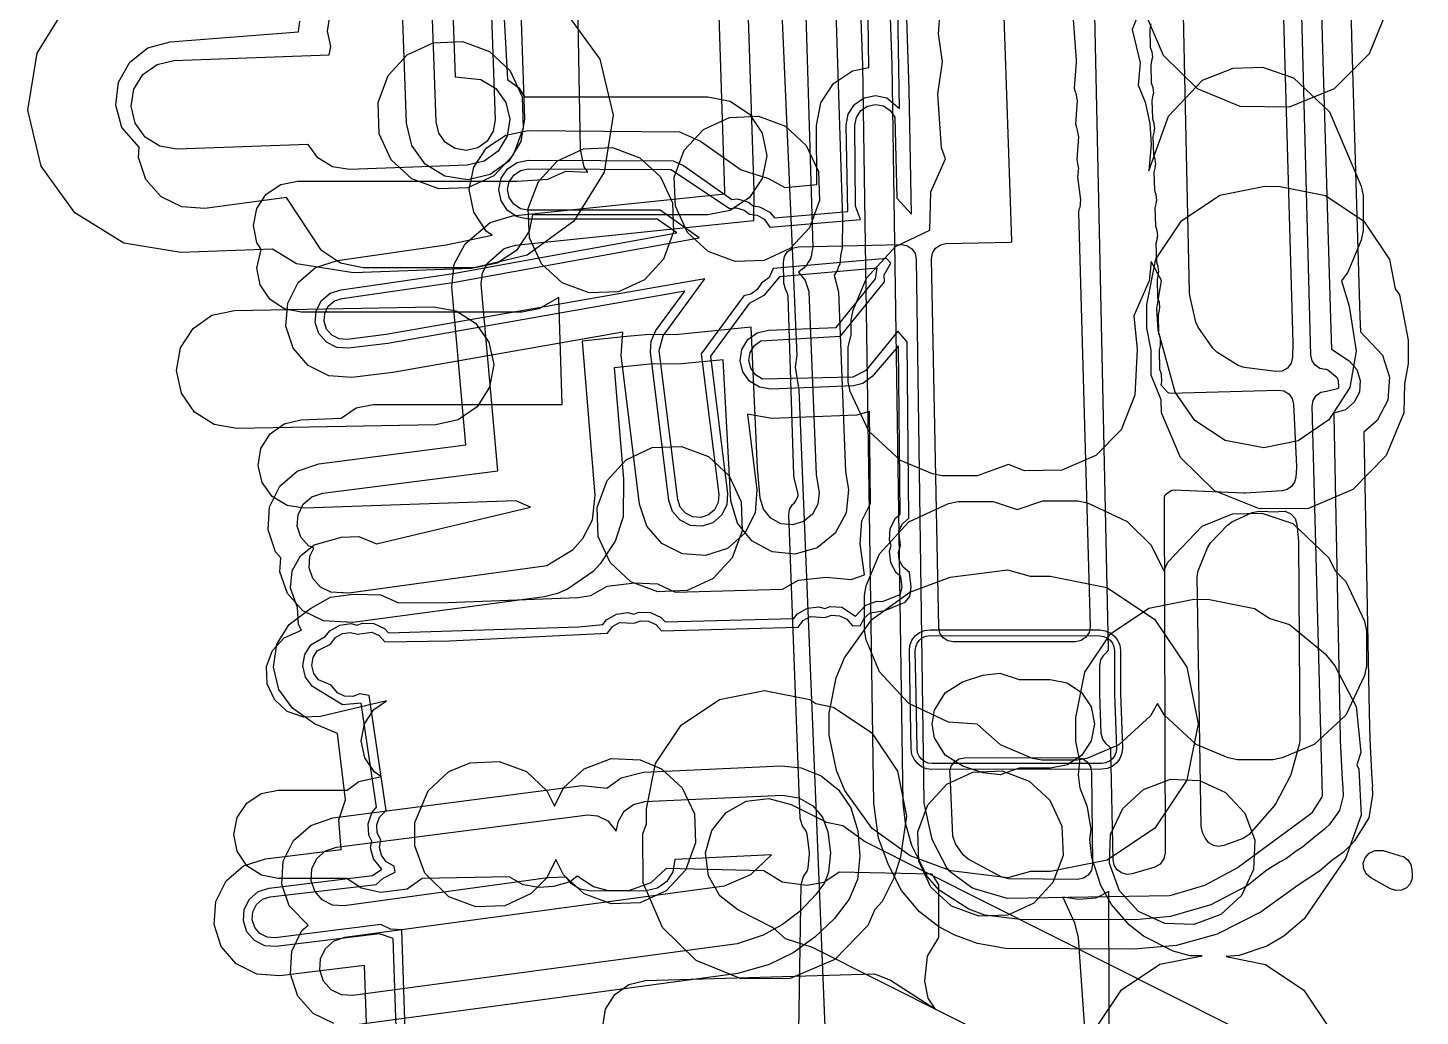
# Model space of a CAD drawing. Header units: metres. Extents: x 17722 to 17999, y 13535 to 15917.
# Drawn here: x 17753.24 to 17800.38, y 15495.44 to 15528.91 of the extents above; entities that cross this region are included whole.
import ezdxf

# ---------------------------------------------------------------- set-up
doc = ezdxf.new("R2010")
doc.units = ezdxf.units.M
for name, color, linetype in [('AI_GREENING_ALLOWED_ZONE', 4, 'Continuous'), ('AI_GREENING_EXCLUSIONS', 1, 'Continuous'), ('AI_GREENING_LAWN', 82, 'Continuous')]:
    doc.layers.add(name, color=color, linetype=linetype)

msp = doc.modelspace()

# ---------------------------------------------------------------- linework, layer by layer
at = {"layer": 'AI_GREENING_ALLOWED_ZONE'}
msp.add_lwpolyline([(17798.711, 15500.121), (17798.56, 15500.248), (17798.47, 15500.424), (17798.456, 15500.621), (17798.518, 15500.808), (17798.649, 15500.957), (17798.826, 15501.043), (17798.856, 15501.051), (17799.124, 15501.046), (17799.664, 15500.885), (17799.818, 15500.845), (17799.968, 15500.734), (17800.068, 15500.577), (17800.103, 15500.394), (17800.103, 15500.319), (17800.108, 15500.291), (17800.11, 15500.103), (17800.042, 15499.927), (17799.913, 15499.79), (17799.744, 15499.709), (17799.556, 15499.697), (17799.377, 15499.755), (17798.711, 15500.121)], close=True, dxfattribs=at)
at = {"layer": 'AI_GREENING_EXCLUSIONS'}
for points in [[(17797.508, 15553.699), (17798.059, 15528.597), (17798.341, 15519.135), (17798.359, 15518.607), (17799.108, 15517.821), (17799.347, 15517.078), (17799.285, 15516.3), (17798.929, 15515.605), (17798.468, 15515.213), (17798.654, 15505.729), (17798.673, 15504.807), (17798.742, 15503.481), (17798.763, 15503.22), (17798.758, 15503.19), (17798.771, 15502.932), (17798.64, 15502.162), (17798.162, 15501.377), (17798.133, 15501.352), (17798.122, 15501.334), (17797.772, 15500.989), (17797.393, 15500.713), (17796.977, 15500.354), (17796.25, 15499.88), (17795, 15498.97), (17793.504, 15498.219), (17792.135, 15497.838), (17790.686, 15497.706), (17786.341, 15497.735), (17785.389, 15497.898), (17784.621, 15498.18), (17784.087, 15498.471), (17783.424, 15498.969), (17782.816, 15499.697), (17782.375, 15500.564), (17782.042, 15501.472), (17781.877, 15502.649), (17781.508, 15527.641), (17780.822, 15546.419)], [(17796.509, 15553.677), (17797.06, 15528.571), (17797.342, 15519.059), (17797.378, 15518.027), (17797.982, 15517.631), (17798.234, 15517.334), (17798.354, 15516.962), (17798.323, 15516.573), (17798.145, 15516.226), (17797.848, 15515.973), (17797.454, 15515.861), (17797.457, 15515.769), (17797.658, 15505.512), (17797.673, 15504.776), (17797.743, 15503.457), (17797.764, 15503.192), (17797.758, 15503.164), (17797.772, 15502.904), (17797.653, 15502.403), (17797.297, 15501.916), (17797.193, 15501.83), (17797.146, 15501.769), (17796.792, 15501.496), (17796.391, 15501.165), (17796.183, 15501.029), (17795.856, 15500.778), (17795.635, 15500.672), (17795.193, 15500.384), (17795.188, 15500.382), (17794.526, 15499.851), (17793.292, 15499.209), (17791.924, 15498.815), (17790.741, 15498.707), (17786.841, 15498.715), (17785.646, 15498.864), (17785.1, 15499.061), (17784.094, 15499.71), (17783.704, 15500.157), (17783.172, 15501.226), (17782.952, 15501.972), (17782.876, 15502.665), (17782.508, 15527.675), (17781.822, 15546.452)], [(17766.198, 15489.538), (17765.9, 15498.37), (17765.52, 15498.388), (17765.187, 15498.549), (17761.614, 15498.094), (17761.342, 15498.114), (17761.098, 15498.237), (17760.92, 15498.444), (17760.835, 15498.704), (17760.855, 15498.976), (17760.978, 15499.22), (17761.185, 15499.398), (17761.445, 15499.483), (17765.027, 15499.901), (17765.267, 15500.116), (17765.675, 15500.315), (17765.645, 15500.519), (17765.37, 15500.669), (17765.21, 15500.889), (17765.146, 15501.155), (17765.187, 15501.412), (17765.072, 15501.645), (17765.055, 15501.918), (17765.143, 15502.176), (17765.367, 15502.403), (17764.793, 15506.295), (17764.482, 15506.355), (17764.238, 15506.266), (17763.965, 15506.277), (17763.718, 15506.393), (17763.511, 15506.653), (17763.077, 15506.828), (17762.917, 15507.048), (17762.853, 15507.314), (17762.895, 15507.584), (17763.038, 15507.817), (17763.49, 15508.033), (17763.661, 15508.266), (17763.898, 15508.402), (17764.169, 15508.437), (17764.395, 15508.376), (17764.887, 15508.445), (17765.135, 15508.33), (17765.325, 15508.113), (17767.51, 15508.15), (17772.86, 15508.411), (17773.03, 15508.637), (17773.266, 15508.773), (17773.763, 15508.748), (17773.982, 15508.828), (17774.255, 15508.816), (17774.503, 15508.701), (17774.693, 15508.484), (17779.322, 15508.615), (17779.495, 15508.838), (17779.734, 15508.97), (17780.23, 15508.937), (17780.451, 15509.014), (17780.723, 15508.998), (17780.969, 15508.879), (17781.156, 15508.659), (17781.435, 15508.666), (17781.559, 15508.922), (17781.763, 15509.103), (17782.255, 15509.177), (17782.941, 15509.459), (17783.1, 15509.648), (17783.146, 15509.967), (17783.091, 15510.466), (17782.871, 15510.642), (17782.742, 15510.883), (17782.715, 15511.154), (17782.782, 15511.378), (17782.728, 15511.872), (17782.851, 15512.117), (17783.073, 15512.3), (17783.012, 15518.276), (17782.693, 15518.635), (17781.609, 15517.301), (17781.168, 15517.08), (17778.111, 15517.015), (17777.878, 15517.158), (17777.717, 15517.379), (17777.654, 15517.645), (17777.697, 15517.914), (17777.84, 15518.147), (17778.061, 15518.307), (17780.751, 15518.464), (17782.24, 15520.3), (17782.233, 15520.544), (17782.458, 15520.935), (17782.311, 15521.091), (17778.477, 15520.758), (17778.338, 15520.45), (17778.075, 15520.264), (17777.938, 15520.045), (17777.716, 15519.886), (17777.478, 15519.831), (17776.041, 15517.873), (17776.632, 15513.106), (17776.612, 15512.834), (17776.489, 15512.59), (17776.282, 15512.411), (17776.023, 15512.325), (17775.751, 15512.345), (17775.507, 15512.468), (17775.328, 15512.675), (17775.242, 15512.934), (17774.617, 15517.977), (17774.747, 15518.477), (17776.164, 15520.408), (17765.375, 15518.517), (17764.05, 15518.353), (17763.777, 15518.373), (17763.533, 15518.496), (17763.355, 15518.703), (17763.269, 15518.962), (17763.289, 15519.235), (17763.412, 15519.479), (17763.619, 15519.657), (17763.878, 15519.743), (17767.624, 15520.282), (17775.974, 15521.796), (17774.647, 15522.727), (17770.184, 15522.727), (17769.916, 15522.781), (17769.689, 15522.932), (17769.537, 15523.16), (17769.484, 15523.427), (17769.537, 15523.695), (17769.689, 15523.922), (17769.916, 15524.074), (17770.184, 15524.127), (17775.021, 15524.111), (17776.991, 15522.792), (17777.234, 15522.816), (17777.496, 15522.737), (17777.674, 15522.591), (17777.927, 15522.564), (17778.166, 15522.432), (17778.356, 15522.153), (17781.43, 15522.42), (17781.262, 15522.863), (17781.243, 15525.607), (17781.295, 15525.875), (17781.445, 15526.103), (17781.671, 15526.256), (17781.939, 15526.311), (17782.207, 15526.26), (17782.435, 15526.11), (17782.588, 15525.884), (17782.66, 15523.14), (17783.153, 15522.597), (17783.084, 15526.807), (17782.416, 15547.285)], [(17780.318, 15493.138), (17779.349, 15516.648), (17779.229, 15517.417), (17779.291, 15517.817), (17778.138, 15544.112)], [(17767.494, 15533.247), (17767.707, 15527.241), (17768.581, 15527.16), (17769.08, 15526.854), (17769.423, 15526.38), (17769.559, 15525.81), (17769.467, 15525.232), (17769.16, 15524.734), (17768.686, 15524.39), (17768.117, 15524.255), (17764.134, 15524.104), (17763.556, 15524.196), (17763.058, 15524.502), (17762.727, 15524.959), (17758.289, 15524.802), (17757.712, 15524.896), (17757.214, 15525.203), (17756.871, 15525.678), (17756.737, 15526.248), (17756.831, 15526.825), (17757.138, 15527.323), (17757.613, 15527.665), (17758.183, 15527.8), (17763.442, 15527.987), (17763.502, 15528.277), (17763.38, 15528.795), (17763.473, 15529.372)], [(17805.37, 15484.923), (17779.81, 15497.765), (17778.888, 15498.059), (17778.474, 15498.436), (17777.282, 15499.037), (17776.669, 15499.517), (17776.284, 15500.194), (17776.188, 15500.969), (17776.397, 15501.724), (17776.878, 15502.339), (17777.557, 15502.723), (17777.557, 15502.723), (17778.332, 15502.817), (17779.081, 15502.61), (17780.28, 15502.008), (17780.829, 15501.898), (17781.596, 15501.345), (17806.32, 15488.923), (17805.366, 15532.885)], [(17805.37, 15484.923), (17779.81, 15497.765), (17778.888, 15498.059), (17778.474, 15498.436), (17777.282, 15499.037), (17776.669, 15499.517), (17776.284, 15500.194), (17776.188, 15500.969), (17776.397, 15501.724), (17776.878, 15502.339), (17777.557, 15502.723), (17777.557, 15502.723), (17778.332, 15502.817), (17779.081, 15502.61), (17780.28, 15502.008), (17780.829, 15501.898), (17781.596, 15501.345), (17806.32, 15488.923), (17805.366, 15532.885)], [(17779.48, 15532.706), (17779.815, 15521.471), (17779.787, 15521.335), (17779.774, 15521.197), (17779.747, 15521.146), (17779.735, 15521.089), (17779.657, 15520.974), (17779.593, 15520.851), (17779.548, 15520.814), (17779.516, 15520.767), (17779.4, 15520.691), (17779.33, 15520.632), (17779.563, 15520.35), (17779.678, 15519.977), (17779.926, 15513.786), (17780.029, 15513.165), (17779.989, 15512.777), (17779.803, 15512.434), (17779.5, 15512.188), (17779.126, 15512.076), (17778.738, 15512.116), (17778.395, 15512.302), (17778.149, 15512.605), (17778.037, 15512.979), (17777.943, 15513.997), (17777.731, 15518.772), (17775.153, 15518.509), (17774.274, 15518.524), (17773.519, 15518.454), (17772.009, 15518.292), (17772.438, 15513.083), (17772.343, 15512.232), (17772.019, 15511.602), (17771.68, 15511.215), (17770.806, 15510.684), (17764.111, 15509.761), (17763.914, 15509.774), (17763.891, 15509.771), (17763.502, 15509.794), (17763.151, 15509.965), (17762.892, 15510.257), (17762.765, 15510.626), (17762.788, 15511.015), (17762.919, 15511.283), (17762.744, 15511.37), (17762.487, 15511.663), (17762.363, 15512.033), (17762.389, 15512.422), (17762.562, 15512.772), (17762.856, 15513.029), (17763.226, 15513.153), (17769.157, 15513.903), (17768.587, 15520.221), (17768.629, 15520.609), (17768.815, 15520.952), (17769.372, 15521.434), (17769.372, 15521.434), (17769.745, 15521.549), (17777.825, 15522.383), (17777.835, 15523.381), (17777.554, 15531.996)], [(17768.843, 15531.884), (17769.059, 15525.789), (17768.997, 15525.404), (17768.792, 15525.072), (17768.475, 15524.844), (17768.095, 15524.754), (17767.71, 15524.817), (17767.378, 15525.022), (17767.15, 15525.338), (17767.061, 15525.718), (17766.824, 15532.385)], [(17772.707, 15495.1), (17772.802, 15495.677), (17773.111, 15496.174), (17773.587, 15496.516), (17774.157, 15496.649), (17781.904, 15496.872), (17782.448, 15496.657), (17783.973, 15495.676), (17783.721, 15496.056), (17783.608, 15496.63), (17783.699, 15497.472), (17784.08, 15498.1), (17784.086, 15499.884), (17783.854, 15500.248), (17780.707, 15500.314), (17780.194, 15499.971), (17779.617, 15499.869), (17778.777, 15499.976), (17778.157, 15500.368), (17774.85, 15500.438), (17774.335, 15499.953), (17773.572, 15499.691), (17772.849, 15499.698), (17772.392, 15499.825), (17771.839, 15500.187), (17771.602, 15499.995), (17771.04, 15499.829), (17770.545, 15499.796), (17770.015, 15499.892), (17769.533, 15500.162), (17766.585, 15500.101), (17766.08, 15499.747), (17765.196, 15499.632), (17764.523, 15499.774), (17764.035, 15500.099), (17761.719, 15500.098), (17761.145, 15500.212), (17760.658, 15500.537), (17760.332, 15501.023), (17760.218, 15501.597), (17760.332, 15502.171), (17760.657, 15502.658), (17761.143, 15502.984), (17761.717, 15503.098), (17764.056, 15503.099), (17764.441, 15503.382), (17765.207, 15503.558), (17764.98, 15503.706), (17764.65, 15504.189), (17764.529, 15504.762), (17764.637, 15505.337), (17764.956, 15505.827), (17765.38, 15506.118), (17763.152, 15505.583), (17762.567, 15505.56), (17762.018, 15505.763), (17761.588, 15506.16), (17761.343, 15506.692), (17761.32, 15507.276), (17761.523, 15507.826), (17761.92, 15508.255), (17762.503, 15508.513), (17762.406, 15508.707), (17762.367, 15509.28), (17762.129, 15509.935), (17762.193, 15510.517), (17762.475, 15511.03), (17762.932, 15511.396), (17763.856, 15511.663), (17764.441, 15511.686), (17765.049, 15511.429), (17770.26, 15512.681), (17769.766, 15512.896), (17762.591, 15512.637), (17762.014, 15512.73), (17761.516, 15513.038), (17761.173, 15513.512), (17761.038, 15514.082), (17761.132, 15514.66), (17761.439, 15515.158), (17761.914, 15515.5), (17762.483, 15515.635), (17763.844, 15515.684), (17764.352, 15516.042), (17764.926, 15516.156), (17771.325, 15516.156), (17771.219, 15519.777), (17770.542, 15519.388), (17769.968, 15519.273), (17762.491, 15519.273), (17761.917, 15519.388), (17761.431, 15519.713), (17761.105, 15520.199), (17760.991, 15520.773), (17761.144, 15521.405), (17760.988, 15521.639), (17760.874, 15522.213), (17760.988, 15522.787), (17761.313, 15523.273), (17761.8, 15523.598), (17762.374, 15523.713), (17769.803, 15523.713), (17770.849, 15523.779), (17771.453, 15524.056), (17772.203, 15524.015), (17772.08, 15524.202), (17771.956, 15524.774), (17771.818, 15532.292)], [(17780.511, 15532.271), (17780.818, 15522.434), (17780.815, 15521.462), (17780.758, 15521.188), (17780.732, 15520.908), (17780.679, 15520.808), (17780.656, 15520.698), (17780.542, 15520.531), (17780.681, 15519.964), (17780.921, 15513.879), (17781.024, 15513.259), (17780.944, 15512.483), (17780.573, 15511.796), (17779.968, 15511.304), (17779.22, 15511.081), (17778.444, 15511.161), (17777.757, 15511.532), (17777.265, 15512.137), (17777.042, 15512.885), (17776.779, 15517.67), (17775.255, 15517.514), (17774.41, 15517.528), (17773.09, 15517.397), (17773.412, 15513.635), (17773.397, 15512.346), (17773.129, 15511.522), (17772.621, 15510.752), (17772.378, 15510.499), (17771.511, 15509.899), (17771.167, 15509.752), (17770.717, 15509.636), (17764.243, 15508.77), (17764.047, 15508.783), (17764.027, 15508.78), (17763.248, 15508.827), (17762.547, 15509.168), (17762.029, 15509.752), (17761.774, 15510.49), (17761.802, 15510.957), (17761.62, 15511.165), (17761.371, 15511.904), (17761.423, 15512.683), (17761.77, 15513.382), (17762.357, 15513.896), (17763.097, 15514.145), (17768.073, 15514.791), (17767.591, 15520.132), (17767.674, 15520.908), (17768.048, 15521.593), (17768.897, 15522.314), (17769.643, 15522.544), (17769.643, 15522.544), (17776.835, 15523.286), (17776.836, 15523.35), (17776.59, 15531.072)], [(17769.882, 15530.797), (17770.059, 15525.825), (17769.934, 15525.054), (17769.524, 15524.39), (17768.89, 15523.934), (17768.131, 15523.755), (17767.361, 15523.88), (17766.697, 15524.29), (17766.241, 15524.923), (17766.061, 15525.683), (17765.824, 15532.349)], [(17764.816, 15491.938), (17764.64, 15497.154), (17761.772, 15496.803), (17760.994, 15496.862), (17760.297, 15497.213), (17759.788, 15497.805), (17759.544, 15498.546), (17759.602, 15499.324), (17759.954, 15500.021), (17760.546, 15500.53), (17761.287, 15500.774), (17763.851, 15501.087), (17763.766, 15502.089), (17763.999, 15502.772), (17763.718, 15505.012), (17762.95, 15505.343), (17762.195, 15505.872), (17761.736, 15506.504), (17761.554, 15507.262), (17761.675, 15508.033), (17762.083, 15508.699), (17762.806, 15509.245), (17763.482, 15509.634), (17764.256, 15509.734), (17765.195, 15509.708), (17765.787, 15509.432), (17767.459, 15509.449), (17771.858, 15509.623), (17772.303, 15509.69), (17772.851, 15510.005), (17773.783, 15510.112), (17774.563, 15510.079), (17775.156, 15509.803), (17778.785, 15509.902), (17779.337, 15510.208), (17780.271, 15510.301), (17781.111, 15510.227), (17781.563, 15510.382), (17781.419, 15511.439), (17781.475, 15512.217), (17781.768, 15512.801), (17781.736, 15515.913), (17781.303, 15515.787), (17778.43, 15515.673), (17777.604, 15515.83), (17777.922, 15513.266), (17777.865, 15512.488), (17777.514, 15511.791), (17776.924, 15511.28), (17776.183, 15511.035), (17775.405, 15511.092), (17774.707, 15511.443), (17774.197, 15512.033), (17773.952, 15512.774), (17773.327, 15517.817), (17773.387, 15518.601), (17765.599, 15517.237), (17764.208, 15517.063), (17763.43, 15517.12), (17762.733, 15517.472), (17762.224, 15518.063), (17761.979, 15518.804), (17762.037, 15519.582), (17762.388, 15520.279), (17762.979, 15520.788), (17763.72, 15521.033), (17767.4, 15521.563), (17768.959, 15521.887), (17768.77, 15522.013), (17768.336, 15522.662), (17768.184, 15523.427), (17768.336, 15524.193), (17768.77, 15524.842), (17769.419, 15525.275), (17770.184, 15525.427), (17775.304, 15525.379), (17776.018, 15525.064), (17777.388, 15524.102), (17778.318, 15523.803), (17778.867, 15523.502), (17779.957, 15523.597), (17779.943, 15525.598), (17780.09, 15526.364), (17780.519, 15527.016), (17781.165, 15527.454), (17781.718, 15527.568), (17781.67, 15530.853)], [(17765.893, 15489.684), (17765.61, 15498.075), (17765.146, 15498.226), (17761.651, 15497.796), (17761.262, 15497.825), (17760.913, 15498.001), (17760.659, 15498.297), (17760.537, 15498.667), (17760.566, 15499.056), (17760.742, 15499.405), (17761.037, 15499.659), (17761.408, 15499.781), (17764.914, 15500.205), (17765.221, 15500.415), (17764.937, 15500.764), (17764.846, 15501.143), (17764.881, 15501.366), (17764.782, 15501.568), (17764.757, 15501.957), (17764.883, 15502.327), (17765.048, 15502.514), (17764.528, 15506.038), (17763.894, 15505.986), (17762.874, 15506.607), (17762.644, 15506.923), (17762.553, 15507.302), (17762.614, 15507.687), (17762.817, 15508.02), (17763.31, 15508.292), (17763.464, 15508.492), (17763.802, 15508.686), (17764.189, 15508.736), (17764.381, 15508.685), (17764.568, 15508.753), (17764.958, 15508.736), (17765.312, 15508.572), (17765.453, 15508.418), (17771.898, 15508.624), (17772.711, 15508.706), (17772.832, 15508.863), (17773.17, 15509.058), (17773.557, 15509.108), (17773.75, 15509.056), (17773.936, 15509.124), (17774.326, 15509.108), (17774.68, 15508.943), (17774.821, 15508.789), (17779.177, 15508.911), (17779.301, 15509.067), (17779.642, 15509.256), (17780.03, 15509.3), (17780.222, 15509.245), (17780.409, 15509.311), (17780.799, 15509.288), (17781.264, 15508.99), (17781.612, 15509.362), (17781.981, 15509.489), (17782.18, 15509.477), (17782.77, 15509.716), (17782.846, 15509.964), (17782.793, 15510.325), (17782.639, 15510.451), (17782.455, 15510.795), (17782.416, 15511.183), (17782.474, 15511.374), (17782.411, 15511.563), (17782.439, 15511.952), (17782.614, 15512.301), (17782.772, 15512.437), (17782.713, 15518.135), (17781.829, 15517.097), (17781.513, 15516.868), (17781.199, 15516.782), (17778.392, 15516.672), (17778.006, 15516.734), (17777.674, 15516.938), (17777.445, 15517.254), (17777.354, 15517.633), (17777.416, 15518.018), (17777.62, 15518.351), (17777.936, 15518.58), (17778.315, 15518.671), (17780.604, 15518.758), (17781.943, 15520.409), (17782.001, 15520.763), (17778.688, 15520.475), (17778.157, 15519.839), (17777.659, 15519.571), (17776.353, 15517.791), (17776.929, 15513.143), (17776.901, 15512.754), (17776.726, 15512.405), (17776.43, 15512.15), (17776.06, 15512.028), (17775.671, 15512.056), (17775.322, 15512.231), (17775.067, 15512.527), (17774.945, 15512.897), (17774.319, 15517.94), (17774.341, 15518.301), (17774.506, 15518.654), (17775.481, 15519.984), (17765.426, 15518.222), (17764.086, 15518.055), (17763.697, 15518.084), (17763.349, 15518.26), (17763.094, 15518.555), (17762.972, 15518.926), (17763, 15519.315), (17763.176, 15519.663), (17763.471, 15519.918), (17763.842, 15520.04), (17767.573, 15520.578), (17775.209, 15521.966), (17774.552, 15522.427), (17770.184, 15522.427), (17769.801, 15522.504), (17769.477, 15522.72), (17769.26, 15523.045), (17769.184, 15523.427), (17769.26, 15523.81), (17769.477, 15524.135), (17769.801, 15524.351), (17770.184, 15524.427), (17775.086, 15524.403), (17775.443, 15524.246), (17777.08, 15523.097), (17777.264, 15523.115), (17777.637, 15523.002), (17777.793, 15522.874), (17778.017, 15522.85), (17778.359, 15522.662), (17778.515, 15522.467), (17780.998, 15522.683), (17780.943, 15525.605), (17781.017, 15525.988), (17781.231, 15526.314), (17781.554, 15526.533), (17781.936, 15526.611), (17782.32, 15526.538), (17782.748, 15526.172), (17782.67, 15530.886)], [(17769.312, 15530.244), (17769.484, 15527.154), (17769.867, 15526.876), (17770.053, 15526.572), (17776.257, 15526.572), (17777.023, 15526.42), (17777.671, 15525.987), (17778.105, 15525.338), (17778.257, 15524.572), (17778.105, 15523.807), (17777.671, 15523.158), (17777.023, 15522.725), (17776.257, 15522.572), (17770.328, 15522.572), (17770.217, 15522.017), (17769.784, 15521.368), (17769.135, 15520.934), (17768.37, 15520.782), (17764.594, 15520.782), (17763.829, 15520.934), (17763.18, 15521.368), (17761.998, 15523.158), (17759.23, 15522.792), (17758.451, 15522.843), (17757.751, 15523.188), (17757.236, 15523.774), (17756.985, 15524.513), (17757.008, 15524.866), (17756.425, 15525.536), (17756.215, 15526.287), (17756.215, 15526.287), (17756.307, 15527.062), (17756.69, 15527.742), (17757.303, 15528.225), (17758.055, 15528.436), (17762.407, 15528.772), (17762.445, 15529.128)], [(17771.459, 15529.421), (17772.604, 15527.841), (17773.056, 15525.943), (17772.749, 15524.017), (17771.727, 15522.355), (17770.147, 15521.21), (17768.249, 15520.757), (17764.267, 15520.606), (17762.34, 15520.914), (17761.526, 15521.415), (17758.414, 15521.304), (17756.488, 15521.616), (17754.828, 15522.642), (17753.687, 15524.225), (17753.239, 15526.123), (17753.552, 15528.049), (17754.577, 15529.709)], [(17799.272, 15529.551), (17798.652, 15528.029), (17797.465, 15526.842), (17795.943, 15526.222), (17794.282, 15526.238), (17792.837, 15526.842), (17791.693, 15527.965), (17791.046, 15529.474)], [(17790.827, 15529.357), (17790.631, 15528.848), (17790.902, 15527.723), (17790.829, 15526.965), (17791.073, 15526.389), (17791.228, 15525.67), (17791.267, 15524.953), (17791.19, 15524.068), (17791.855, 15525.914), (17793.015, 15527.136), (17794.045, 15527.543), (17795.039, 15527.57), (17796.089, 15527.218), (17797.313, 15526.059), (17798.38, 15523.549), (17798.445, 15523.227), (17798.445, 15522.039), (17798.38, 15521.717), (17797.927, 15520.633), (17797.718, 15520.339), (17797.972, 15519.487), (17798.217, 15517.96), (17798, 15516.723), (17797.29, 15515.629), (17796.247, 15514.927), (17795.086, 15514.681), (17793.774, 15514.928), (17792.755, 15515.608), (17792.087, 15516.574), (17791.506, 15518.671), (17791.469, 15519.406), (17791.627, 15520.346), (17791.273, 15520.998), (17791.208, 15520.341), (17790.683, 15519.151), (17790.802, 15518.009), (17790.725, 15516.464), (17790.255, 15515.299), (17789.4, 15514.422), (17788.249, 15513.924), (17786.98, 15513.907), (17786.442, 15514.115), (17785.379, 15513.74), (17784.192, 15513.74), (17783.869, 15513.805), (17782.786, 15514.258), (17781.712, 15515.246), (17781.081, 15516.593), (17781.016, 15516.915), (17781.016, 15518.103), (17781.114, 15518.504), (17781.114, 15519.021), (17781.179, 15519.343), (17781.633, 15520.426), (17782.621, 15521.5), (17783.775, 15522.05), (17783.818, 15523.351), (17784.313, 15524.467), (17784.172, 15524.845), (17784.044, 15526.664), (17784.208, 15527.757), (17784.071, 15528.698), (17784.123, 15529.466)], [(17789.398, 15495.034), (17790.266, 15496.331), (17791.563, 15497.199), (17792.994, 15497.483), (17792.994, 15497.483), (17792.595, 15497.483), (17792.015, 15497.638), (17791.009, 15498.146), (17790.525, 15498.535), (17789.929, 15499.226), (17789.567, 15499.867), (17789.266, 15500.812), (17789.194, 15501.426), (17789.244, 15501.766), (17789.117, 15502.523), (17788.872, 15503.164), (17788.81, 15503.609), (17788.857, 15504.077), (17788.722, 15504.757), (17788.722, 15505.559), (17789.026, 15507.09), (17789.894, 15508.387), (17791.191, 15509.255), (17792.722, 15509.559), (17793.244, 15509.554), (17794.775, 15509.25), (17795.287, 15508.907), (17795.956, 15508.703), (17797.16, 15507.71), (17797.487, 15507.302), (17798.219, 15505.924), (17798.369, 15504.371), (17798.241, 15503.952), (17798.309, 15503.808), (17798.383, 15502.249), (17797.854, 15500.781), (17796.456, 15498.742), (17795.765, 15498.146), (17795.194, 15497.816), (17794.256, 15497.499), (17793.815, 15497.458), (17795.147, 15497.194), (17796.444, 15496.326), (17797.312, 15495.029)], [(17763.599, 15495.194), (17762.898, 15495.537), (17762.382, 15496.122), (17762.129, 15496.86), (17762.177, 15497.639), (17762.52, 15498.34), (17762.726, 15498.521), (17762.085, 15499.172), (17762.085, 15499.172), (17761.835, 15499.912), (17761.888, 15500.69), (17762.234, 15501.389), (17762.822, 15501.903), (17763.561, 15502.152), (17772.009, 15503.248), (17772.848, 15503.166), (17773.324, 15503.517), (17774.082, 15503.704), (17778.745, 15503.919), (17779.419, 15503.853), (17780.101, 15503.582), (17780.69, 15503.11), (17781.108, 15502.496), (17781.344, 15501.717), (17781.413, 15500.862), (17781.324, 15500.073), (17781.047, 15499.407), (17780.535, 15498.737), (17779.889, 15498.112), (17779.149, 15497.59), (17778.342, 15497.191), (17777.279, 15496.884), (17764.378, 15495.145)], [(17790.05, 15428.055), (17789.842, 15499.661), (17789.402, 15499.435), (17788.819, 15499.387), (17788.287, 15499.467), (17788.676, 15498.598), (17788.804, 15498.089), (17789.3, 15490.977)]]:
    msp.add_lwpolyline(points, dxfattribs=at)
for points in [[(17768.869, 15528.099), (17769.568, 15527.452), (17769.977, 15526.57), (17770.01, 15525.513), (17769.669, 15524.596), (17769.022, 15523.897), (17768.14, 15523.488), (17767.154, 15523.449), (17766.237, 15523.79), (17765.538, 15524.437), (17765.129, 15525.319), (17765.096, 15526.376), (17765.437, 15527.293), (17766.084, 15527.992), (17766.966, 15528.401), (17767.952, 15528.44), (17768.869, 15528.099)], [(17778.897, 15525.571), (17779.596, 15524.924), (17780.005, 15524.042), (17780.044, 15523.056), (17779.703, 15522.139), (17779.056, 15521.44), (17778.174, 15521.031), (17777.188, 15520.992), (17776.271, 15521.333), (17775.572, 15521.98), (17775.163, 15522.862), (17775.124, 15523.848), (17775.465, 15524.765), (17776.112, 15525.464), (17776.994, 15525.873), (17777.98, 15525.912), (17778.897, 15525.571)], [(17774.655, 15523.861), (17775.064, 15522.979), (17775.103, 15521.993), (17774.762, 15521.076), (17774.115, 15520.377), (17773.233, 15519.968), (17772.247, 15519.929), (17771.33, 15520.27), (17770.631, 15520.917), (17770.222, 15521.799), (17770.183, 15522.785), (17770.524, 15523.702), (17771.171, 15524.401), (17772.053, 15524.81), (17773.039, 15524.849), (17773.956, 15524.508), (17774.655, 15523.861)], [(17799.539, 15520.066), (17799.675, 15519.864), (17799.979, 15518.333), (17799.979, 15517.527), (17799.848, 15516.868), (17799.832, 15515.866), (17799.228, 15514.421), (17798.105, 15513.277), (17796.596, 15512.63), (17794.935, 15512.614), (17793.413, 15513.234), (17792.269, 15514.357), (17791.622, 15515.866), (17791.606, 15516.307), (17791.272, 15517.145), (17791.272, 15517.988), (17791.123, 15518.738), (17791.123, 15519.54), (17791.427, 15521.071), (17792.295, 15522.368), (17793.592, 15523.236), (17795.123, 15523.54), (17795.645, 15523.535), (17797.176, 15523.231), (17798.473, 15522.363), (17799.341, 15521.066), (17799.539, 15520.066)], [(17760.236, 15519.338), (17766.974, 15519.464), (17767.743, 15519.327), (17768.399, 15518.905), (17768.845, 15518.265), (17769.012, 15517.502), (17768.874, 15516.734), (17768.452, 15516.077), (17767.812, 15515.632), (17767.049, 15515.465), (17760.31, 15515.339), (17759.542, 15515.477), (17758.886, 15515.898), (17758.44, 15516.539), (17758.273, 15517.301), (17758.411, 15518.07), (17758.833, 15518.726), (17759.473, 15519.172), (17760.236, 15519.338)], [(17776.982, 15513.742), (17777.391, 15512.86), (17777.43, 15511.874), (17777.089, 15510.957), (17776.442, 15510.258), (17775.56, 15509.849), (17774.574, 15509.81), (17773.657, 15510.151), (17772.958, 15510.798), (17772.549, 15511.68), (17772.51, 15512.666), (17772.851, 15513.583), (17773.498, 15514.282), (17774.38, 15514.691), (17775.366, 15514.73), (17776.283, 15514.389), (17776.982, 15513.742)], [(17786.739, 15512.599), (17787.606, 15512.892), (17788.794, 15512.892), (17789.116, 15512.827), (17790.463, 15512.196), (17791.273, 15511.386), (17791.703, 15510.519), (17791.834, 15510.816), (17792.994, 15512.038), (17794.024, 15512.445), (17795.018, 15512.472), (17796.068, 15512.12), (17797.292, 15510.961), (17797.501, 15510.525), (17797.868, 15510.158), (17798.498, 15508.811), (17798.563, 15508.489), (17798.563, 15507.301), (17798.498, 15506.979), (17797.868, 15505.632), (17796.794, 15504.644), (17795.71, 15504.191), (17795.388, 15504.126), (17794.201, 15504.126), (17793.878, 15504.191), (17792.795, 15504.644), (17791.721, 15505.632), (17791.489, 15506.026), (17791.248, 15505.612), (17790.175, 15504.624), (17789.091, 15504.171), (17788.769, 15504.106), (17787.581, 15504.106), (17787.259, 15504.171), (17786.176, 15504.624), (17785.382, 15505.332), (17784.415, 15505.397), (17783.068, 15506.028), (17782.08, 15507.102), (17781.627, 15508.185), (17781.562, 15508.508), (17781.562, 15509.695), (17781.627, 15510.017), (17782.08, 15511.101), (17783.068, 15512.174), (17784.415, 15512.805), (17784.737, 15512.87), (17785.925, 15512.87), (17786.739, 15512.599)], [(17780.891, 15507.58), (17781.819, 15508.867), (17783.104, 15509.798), (17784.472, 15510.309), (17786.408, 15510.549), (17787.174, 15510.338), (17787.853, 15510.339), (17789.767, 15509.96), (17791.39, 15508.879), (17792.476, 15507.258), (17792.859, 15505.345), (17792.481, 15503.431), (17791.399, 15501.807), (17789.778, 15500.722), (17787.865, 15500.339), (17787.186, 15500.338), (17786.42, 15500.125), (17784.484, 15500.36), (17783.115, 15500.868), (17781.828, 15501.796), (17780.897, 15503.08), (17780.613, 15503.763), (17780.373, 15504.96), (17780.373, 15505.699), (17780.609, 15506.896), (17780.891, 15507.58)], [(17783.173, 15504.305), (17783.147, 15504.484), (17783.117, 15506.327), (17783.085, 15507.811), (17783.106, 15507.995), (17783.174, 15508.168), (17783.285, 15508.316), (17783.431, 15508.43), (17783.602, 15508.502), (17783.786, 15508.526), (17789.532, 15508.518), (17789.713, 15508.494), (17789.881, 15508.424), (17790.026, 15508.313), (17790.137, 15508.168), (17790.207, 15508), (17790.231, 15507.819), (17790.233, 15506.363), (17790.302, 15504.529), (17790.284, 15504.342), (17790.217, 15504.168), (17790.107, 15504.017), (17789.961, 15503.901), (17789.789, 15503.827), (17789.603, 15503.802), (17783.848, 15503.795), (17783.668, 15503.818), (17783.501, 15503.887), (17783.356, 15503.996), (17783.245, 15504.138), (17783.173, 15504.305)], [(17783.366, 15504.359), (17783.347, 15504.487), (17783.317, 15506.331), (17783.285, 15507.815), (17783.3, 15507.947), (17783.348, 15508.07), (17783.428, 15508.176), (17783.532, 15508.258), (17783.654, 15508.309), (17783.786, 15508.326), (17789.532, 15508.318), (17789.661, 15508.301), (17789.781, 15508.251), (17789.884, 15508.172), (17789.964, 15508.068), (17790.014, 15507.948), (17790.031, 15507.819), (17790.033, 15506.359), (17790.102, 15504.521), (17790.089, 15504.388), (17790.042, 15504.263), (17789.963, 15504.155), (17789.858, 15504.072), (17789.735, 15504.02), (17789.603, 15504.002), (17783.848, 15503.995), (17783.719, 15504.012), (17783.6, 15504.06), (17783.496, 15504.138), (17783.417, 15504.24), (17783.366, 15504.359)], [(17786.153, 15507.058), (17786.801, 15506.837), (17787.857, 15506.839), (17788.432, 15506.725), (17788.919, 15506.401), (17789.244, 15505.914), (17789.359, 15505.341), (17789.246, 15504.766), (17788.921, 15504.279), (17788.435, 15503.954), (17787.861, 15503.839), (17786.805, 15503.837), (17786.157, 15503.615), (17785.576, 15503.685), (17784.891, 15503.911), (17784.3, 15504.274), (17783.935, 15504.864), (17783.859, 15505.334), (17783.934, 15505.804), (17784.297, 15506.395), (17784.888, 15506.759), (17785.572, 15506.986), (17786.153, 15507.058)], [(17778.186, 15506.464), (17779.717, 15506.16), (17779.916, 15506.026), (17780.519, 15505.907), (17781.816, 15505.039), (17782.684, 15503.742), (17782.988, 15502.211), (17782.781, 15500.84), (17782.555, 15500.115), (17782.162, 15499.325), (17781.913, 15499.058), (17781.684, 15498.509), (17780.561, 15497.365), (17779.052, 15496.718), (17777.391, 15496.702), (17775.869, 15497.322), (17774.725, 15498.445), (17774.078, 15499.954), (17774.062, 15501.615), (17774.186, 15501.951), (17774.186, 15502.464), (17774.49, 15503.995), (17775.358, 15505.292), (17776.655, 15506.16), (17778.186, 15506.464)], [(17770.117, 15503.721), (17770.816, 15503.074), (17771.074, 15502.555), (17771.373, 15503.174), (17772.072, 15503.821), (17772.989, 15504.162), (17773.975, 15504.123), (17774.698, 15503.821), (17775.397, 15503.174), (17775.806, 15502.292), (17775.845, 15501.306), (17775.504, 15500.389), (17774.857, 15499.69), (17773.975, 15499.281), (17772.989, 15499.242), (17772.072, 15499.583), (17771.373, 15500.23), (17771.115, 15500.749), (17770.816, 15500.13), (17770.276, 15499.59), (17769.394, 15499.181), (17768.408, 15499.142), (17767.491, 15499.483), (17766.685, 15500.289), (17766.344, 15501.206), (17766.344, 15501.998), (17766.792, 15503.074), (17767.491, 15503.721), (17768.214, 15504.023), (17769.2, 15504.062), (17770.117, 15503.721)], [(17787.841, 15502.755), (17788.25, 15501.873), (17788.289, 15500.887), (17787.948, 15499.97), (17787.301, 15499.271), (17786.419, 15498.862), (17785.433, 15498.823), (17784.516, 15499.164), (17783.817, 15499.811), (17783.408, 15500.693), (17783.369, 15501.679), (17783.71, 15502.596), (17784.357, 15503.295), (17785.239, 15503.704), (17786.225, 15503.743), (17787.142, 15503.402), (17787.841, 15502.755)], [(17793.793, 15503.014), (17794.44, 15502.315), (17794.781, 15501.398), (17794.742, 15500.412), (17794.333, 15499.53), (17793.634, 15498.883), (17792.717, 15498.542), (17791.731, 15498.581), (17790.849, 15498.99), (17790.202, 15499.689), (17789.861, 15500.606), (17789.9, 15501.592), (17790.309, 15502.474), (17791.008, 15503.121), (17791.925, 15503.462), (17792.911, 15503.423), (17793.793, 15503.014)], [(17774.173, 15499.687), (17772.314, 15499.669), (17771.93, 15499.741), (17771.643, 15499.918), (17771.464, 15500.153), (17770.848, 15500.122), (17763.947, 15499.177), (17763.558, 15499.204), (17763.208, 15499.377), (17762.952, 15499.671), (17762.827, 15500.04), (17762.853, 15500.43), (17763.027, 15500.779), (17763.32, 15501.036), (17763.69, 15501.161), (17772.202, 15502.263), (17772.527, 15502.23), (17772.876, 15502.057), (17773.16, 15501.71), (17773.233, 15502.046), (17773.435, 15502.38), (17773.749, 15502.612), (17774.128, 15502.705), (17778.791, 15502.92), (17779.338, 15502.837), (17779.815, 15502.566), (17780.142, 15502.183), (17780.33, 15501.687), (17780.413, 15500.969), (17780.352, 15500.314), (17780.208, 15499.952), (17779.934, 15499.575), (17779.388, 15498.999), (17778.792, 15498.545), (17778.135, 15498.189), (17777.255, 15497.896), (17764.244, 15496.136), (17763.855, 15496.161), (17763.504, 15496.332), (17763.246, 15496.625), (17763.12, 15496.994), (17763.144, 15497.383), (17763.316, 15497.734), (17763.608, 15497.992), (17763.977, 15498.118), (17776.823, 15499.85), (17777.72, 15500.233), (17778.413, 15500.9), (17775.146, 15500.75), (17775.08, 15500.328), (17774.872, 15499.998), (17774.553, 15499.773), (17774.173, 15499.687)]]:
    msp.add_lwpolyline(points, close=True, dxfattribs=at)
at = {"layer": 'AI_GREENING_LAWN'}
for points in [[(17779.295, 15492.101), (17779.417, 15499.905), (17779.502, 15500.176), (17779.621, 15500.354), (17779.661, 15500.465), (17779.71, 15500.927), (17779.709, 15500.988), (17779.623, 15501.604), (17779.587, 15501.701), (17779.47, 15501.887), (17779.394, 15502.134), (17779.004, 15512.416), (17779.032, 15512.6), (17779.125, 15512.762), (17779.184, 15512.809), (17779.245, 15512.888), (17779.314, 15513.032), (17779.326, 15513.071), (17779.323, 15513.113), (17779.186, 15513.664), (17779.172, 15513.768), (17778.985, 15519.825), (17778.95, 15519.943), (17778.906, 15520.018), (17778.836, 15520.265), (17778.824, 15520.973), (17778.858, 15521.164), (17778.963, 15521.328), (17778.972, 15521.337), (17779.132, 15521.449), (17779.322, 15521.491), (17782.809, 15521.566), (17783.002, 15521.532), (17783.167, 15521.426), (17783.278, 15521.265), (17783.319, 15521.073), (17783.576, 15502.701), (17783.581, 15502.653), (17783.831, 15501.475), (17783.854, 15501.412), (17784.351, 15500.458), (17784.423, 15500.374), (17785.199, 15499.798), (17785.277, 15499.759), (17786.35, 15499.446), (17786.424, 15499.436), (17791.883, 15499.525), (17791.951, 15499.535), (17793.093, 15499.882), (17793.139, 15499.901), (17794.205, 15500.474), (17794.235, 15500.493), (17796.671, 15502.288), (17796.732, 15502.352), (17797.051, 15502.844), (17797.066, 15502.877), (17797.071, 15502.913), (17796.723, 15516.096), (17796.756, 15516.289), (17796.861, 15516.455), (17797.021, 15516.567), (17797.212, 15516.609), (17797.258, 15516.61), (17797.586, 15516.699), (17797.621, 15516.715), (17797.625, 15516.753), (17797.611, 15516.967), (17797.598, 15517.013), (17797.568, 15517.05), (17797.253, 15517.311), (17797.206, 15517.335), (17797.171, 15517.335), (17796.984, 15517.374), (17796.826, 15517.479), (17796.718, 15517.636), (17796.677, 15517.822), (17793.252, 15647.433)], [(17795.324, 15544.144), (17796.066, 15518.234), (17796.066, 15518.214), (17796.061, 15517.757), (17796.015, 15517.553), (17795.889, 15517.386), (17795.707, 15517.285), (17795.498, 15517.267), (17794.418, 15517.403), (17794.214, 15517.476), (17793.497, 15517.928), (17793.355, 15518.063), (17792.86, 15518.765), (17792.781, 15518.945), (17792.582, 15519.846), (17792.57, 15519.944), (17789.943, 15641.649)], [(17791.263, 15529.043), (17791.224, 15528.865), (17791.243, 15528.254), (17791.292, 15528.096), (17791.313, 15527.907), (17791.292, 15527.833), (17791.298, 15527.832), (17791.259, 15527.654), (17791.278, 15527.043), (17791.327, 15526.885), (17791.348, 15526.696), (17791.327, 15526.622), (17791.334, 15526.621), (17791.294, 15526.443), (17791.313, 15525.832), (17791.362, 15525.674), (17791.383, 15525.485), (17791.363, 15525.411), (17791.369, 15525.41), (17791.33, 15525.231), (17791.349, 15524.621), (17791.398, 15524.463), (17791.418, 15524.274), (17791.398, 15524.2), (17791.404, 15524.199), (17791.365, 15524.02), (17791.384, 15523.41), (17791.433, 15523.252), (17791.454, 15523.063), (17791.433, 15522.989), (17791.439, 15522.988), (17791.4, 15522.809), (17791.419, 15522.199), (17791.468, 15522.041), (17791.489, 15521.852), (17791.468, 15521.778), (17791.475, 15521.777), (17791.435, 15521.598), (17791.454, 15520.988), (17791.503, 15520.83), (17791.524, 15520.641), (17791.503, 15520.567), (17791.51, 15520.566), (17791.471, 15520.387), (17791.49, 15519.777), (17791.539, 15519.619), (17791.559, 15519.43), (17791.539, 15519.356), (17791.545, 15519.355), (17791.506, 15519.176), (17791.525, 15518.566), (17791.572, 15518.413), (17791.58, 15518.145), (17791.542, 15517.988), (17791.56, 15517.354), (17791.611, 15517.188), (17791.619, 15516.923), (17791.596, 15516.829), (17791.62, 15516.792), (17791.828, 15516.575), (17791.869, 15516.547), (17791.917, 15516.539), (17795.576, 15516.642), (17795.766, 15516.611), (17795.93, 15516.509), (17796.043, 15516.353), (17796.089, 15516.166), (17796.19, 15514.052), (17796.189, 15513.994), (17796.169, 15513.697), (17796.125, 15513.524), (17796.023, 15513.377), (17795.876, 15513.276), (17795.703, 15513.232), (17794.459, 15513.151), (17794.406, 15513.15), (17792.025, 15513.248), (17791.988, 15513.244), (17791.953, 15513.228), (17791.761, 15513.099), (17791.724, 15513.057), (17791.71, 15513.002), (17791.75, 15500.971), (17791.706, 15500.764), (17791.579, 15500.593), (17791.393, 15500.491), (17790.627, 15500.262), (17790.445, 15500.243), (17790.268, 15500.29), (17790.12, 15500.398), (17790.021, 15500.551), (17789.984, 15500.73), (17789.902, 15504.48), (17789.891, 15504.527), (17789.862, 15504.566), (17789.754, 15504.66), (17789.631, 15504.821), (17789.583, 15505.018), (17789.533, 15506.34), (17789.533, 15506.358), (17789.532, 15507.314), (17789.568, 15507.503), (17789.674, 15507.664), (17789.796, 15507.789), (17789.821, 15507.828), (17789.83, 15507.874), (17788.349, 15576.478)], [(17788.543, 15530.419), (17788.734, 15527.816), (17788.734, 15527.743), (17788.67, 15526.864), (17788.696, 15526.735), (17788.717, 15526.695), (17788.77, 15526.43), (17788.712, 15525.656), (17788.739, 15525.526), (17788.759, 15525.486), (17788.813, 15525.219), (17788.755, 15524.448), (17788.795, 15524.248), (17788.788, 15524.247), (17788.814, 15524.148), (17788.795, 15524.047), (17788.802, 15524.046), (17788.775, 15523.845), (17788.885, 15523.077), (17788.855, 15522.822), (17788.826, 15522.749), (17788.809, 15522.651), (17789.204, 15508.631), (17789.17, 15508.436), (17789.063, 15508.269), (17788.899, 15508.157), (17788.705, 15508.117), (17784.579, 15508.112), (17784.39, 15508.149), (17784.229, 15508.255), (17784.12, 15508.414), (17784.079, 15508.602), (17783.836, 15521.089), (17783.87, 15521.281), (17783.975, 15521.445), (17784.135, 15521.557), (17784.325, 15521.599), (17786.512, 15521.646), (17786.553, 15521.655), (17786.56, 15521.697), (17786.16, 15533.243)]]:
    msp.add_lwpolyline(points, dxfattribs=at)
for points in [[(17792.833, 15510.326), (17792.867, 15510.516), (17793.176, 15511.302), (17793.279, 15511.464), (17793.853, 15512.067), (17794.006, 15512.177), (17794.697, 15512.496), (17794.927, 15512.541), (17795.528, 15512.517), (17795.594, 15512.532), (17795.807, 15512.536), (17796.001, 15512.45), (17796.143, 15512.292), (17796.206, 15512.09), (17796.257, 15511.523), (17796.259, 15511.482), (17796.307, 15504.775), (17796.288, 15504.635), (17796.012, 15503.662), (17795.976, 15503.569), (17795.508, 15502.661), (17795.439, 15502.56), (17794.59, 15501.594), (17794.387, 15501.455), (17793.735, 15501.216), (17793.557, 15501.185), (17793.379, 15501.22), (17793.226, 15501.315), (17793.116, 15501.459), (17793.015, 15501.661), (17792.961, 15501.879), (17792.833, 15510.326)], [(17789.215, 15503.896), (17789.254, 15503.706), (17789.289, 15500.58), (17789.252, 15500.386), (17789.144, 15500.221), (17788.98, 15500.112), (17788.786, 15500.074), (17786.447, 15500.088), (17786.213, 15500.147), (17785.082, 15500.756), (17784.909, 15500.91), (17784.651, 15501.279), (17784.561, 15501.542), (17784.463, 15503.652), (17784.468, 15503.652), (17784.459, 15503.723), (17784.506, 15503.904), (17784.616, 15504.055), (17784.773, 15504.155), (17784.957, 15504.191), (17788.753, 15504.2), (17788.944, 15504.163), (17789.106, 15504.056), (17789.215, 15503.896)]]:
    msp.add_lwpolyline(points, close=True, dxfattribs=at)

doc.saveas('drawing.dxf')
